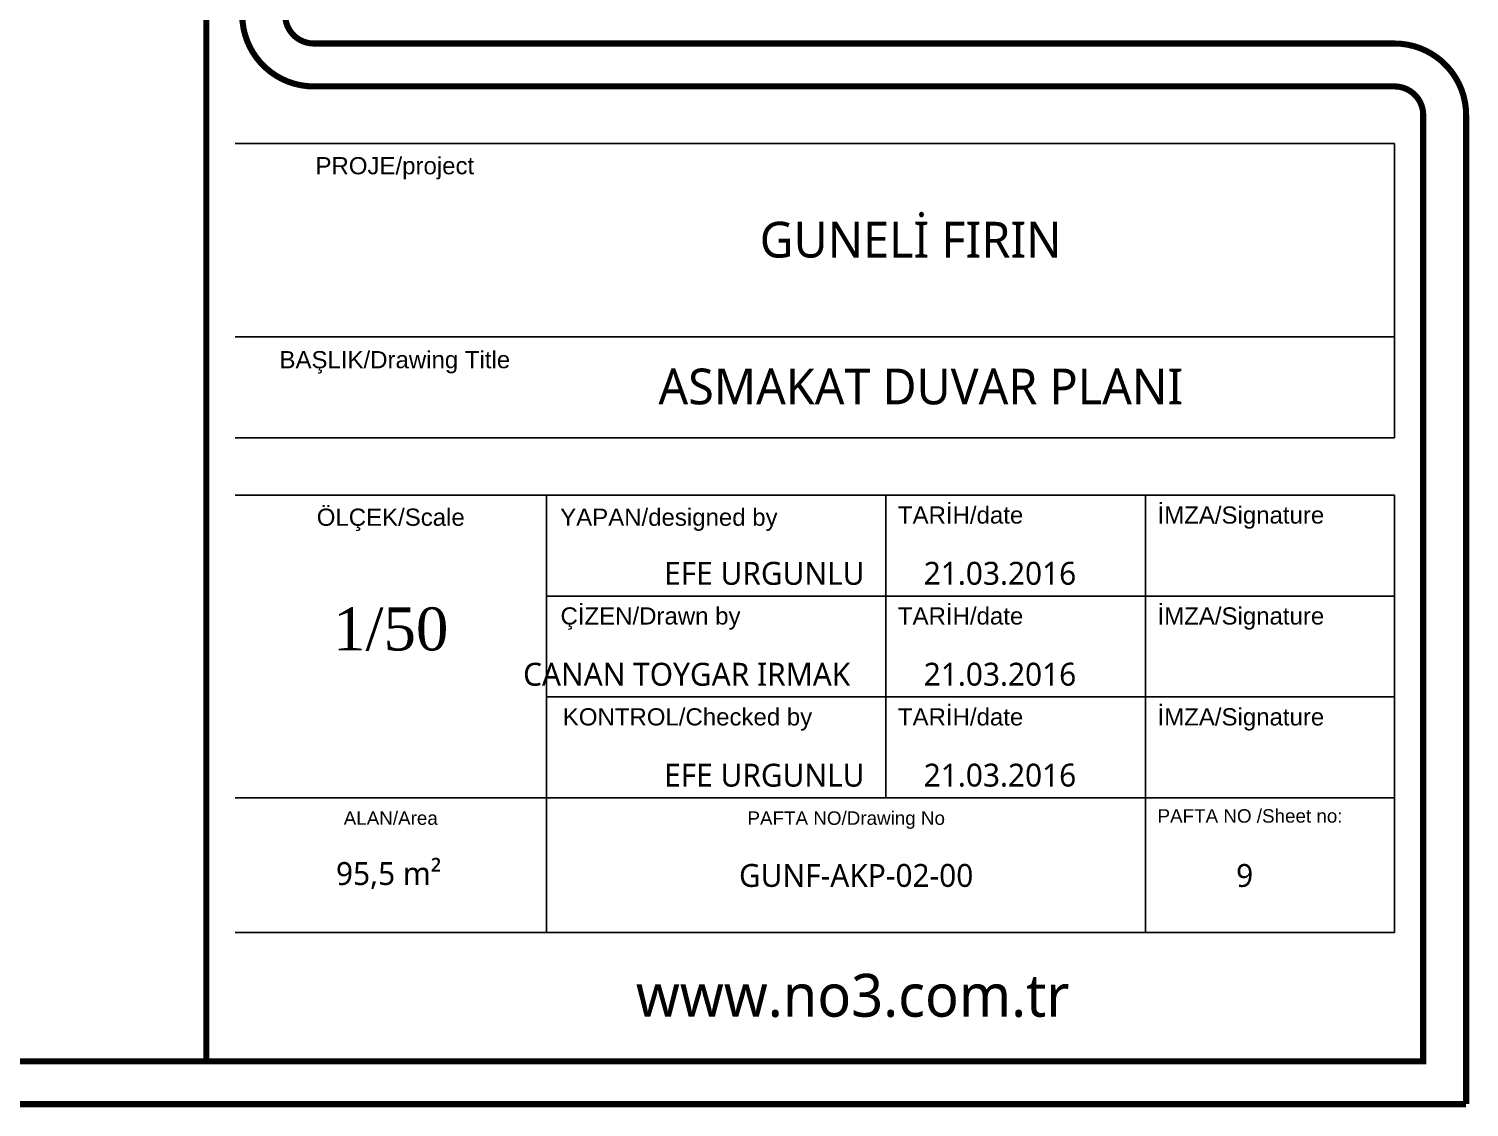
# Model space of a CAD drawing. Header units: millimetres. Extents: x 54215 to 67697, y 23496 to 56611.
# Drawn here: x 62444 to 62949, y 50261 to 50639 of the extents above; entities that cross this region are included whole.
import ezdxf
from ezdxf.enums import TextEntityAlignment as Align

# ---------------------------------------------------------------- set-up
doc = ezdxf.new("R2010")
doc.units = ezdxf.units.MM
doc.layers.add('t_yazı', color=154, linetype='Continuous', lineweight=25)
doc.styles.add('ARIALT', font='arial.ttf', dxfattribs={"height": 10})
doc.styles.get("Standard").update_dxf_attribs({"font": 'arial.ttf'})

msp = doc.modelspace()

# ---------------------------------------------------------------- linework, layer by layer
at = {"color": 250}
for p, q in [((62922.784, 50599.197), (62516.383, 50599.197)), ((62922.784, 50599.197), (62922.784, 50496.003)), ((62516.383, 50531.396), (62922.784, 50531.396)), ((62922.784, 50496.003), (62516.383, 50496.003)), ((62922.784, 50475.934), (62516.383, 50475.934)), ((62516.383, 50475.934), (62922.784, 50475.934)), ((62625.509, 50475.934), (62625.509, 50322.568)), ((62744.499, 50475.934), (62744.499, 50369.757)), ((62835.49, 50475.934), (62835.49, 50322.568)), ((62922.784, 50475.934), (62922.784, 50322.568)), ((62922.784, 50440.542), (62625.509, 50440.542)), ((62625.509, 50405.15), (62922.784, 50405.15)), ((62922.784, 50369.757), (62516.383, 50369.757)), ((62516.383, 50322.568), (62922.784, 50322.568)), ((62922.784, 50322.568), (62516.383, 50322.568))]:
    msp.add_line(p, q, dxfattribs=at)
at = {"color": 252, "const_width": 2.135}
for points in [[(62947.87, 50262.36), (60162.092, 50262.36), (60162.092, 52062.36), (62947.87, 52062.36), (62947.87, 50923.311, -0.4142136), (62922.784, 50898.225), (62543.978, 50898.225, 0.4142136), (62533.943, 50888.19), (62533.943, 50644.353, 0.4142136), (62543.978, 50634.318), (62922.784, 50634.318, -0.4142136), (62947.87, 50609.232), (62947.87, 50262.36)], [(62932.819, 50923.311, -0.4142136), (62922.784, 50913.277), (62543.978, 50913.277, 0.4142136), (62518.891, 50888.19), (62518.891, 50644.353, 0.4142136), (62543.978, 50619.266), (62922.784, 50619.266, -0.4142136), (62932.819, 50609.232), (62932.819, 50277.412), (60177.144, 50277.412), (60177.144, 52047.308), (62932.819, 52047.308), (62932.819, 50923.311)]]:
    msp.add_lwpolyline(points, format="xyb", dxfattribs=at)
msp.add_lwpolyline([(62506.348, 50277.412), (62506.348, 52047.308)], dxfattribs=at)

# ---------------------------------------------------------------- texts
at = {"color": 7}
for s, insert, char_height, width, attachment_point in [('{\\fLucida Sans Unicode|b0|i0|c162|p34;GUNELİ FIRIN}', (62753.161, 50565.439), 12.54325, 279.45279, 5), ('{\\fLucida Sans Unicode|b0|i0|c162|p34;ASMAKAT DUVAR PLANI}', (62756.728, 50513.958), 12.54325, 307.0384, 5), ('{\\fLucida Sans Unicode|b0|i0|c162|p34;EFE URGUNLU}', (62666.759, 50448.458), 8.02768, 307.0384, 4), ('{\\fLucida Sans Unicode|b0|i0|c162|p34;21.03.2016}', (62757.75, 50448.458), 8.02768, 307.0384, 4), ('{\\fGeorgia|b0|i0|c162|p18;1/50\\P}', (62570.946, 50428.903), 15.0519, 307.0384, 5), ('{\\fLucida Sans Unicode|b0|i0|c162|p34;CANAN TOYGAR IRMAK}', (62617.33, 50413.066), 8.02768, 307.0384, 4), ('{\\fLucida Sans Unicode|b0|i0|c162|p34;21.03.2016}', (62757.75, 50413.066), 8.02768, 307.0384, 4), ('{\\fLucida Sans Unicode|b0|i0|c162|p34;EFE URGUNLU}', (62666.759, 50377.673), 8.02768, 307.0384, 4), ('{\\fLucida Sans Unicode|b0|i0|c162|p34;21.03.2016}', (62757.75, 50377.673), 8.02768, 307.0384, 4), ('{\\fLucida Sans Unicode|b0|i0|c162|p34;95,5 m²}', (62551.744, 50342.513), 8.02768, 307.0384, 4), ('{\\fLucida Sans Unicode|b0|i0|c162|p34;GUNF-AKP-02-00}', (62693.001, 50342.513), 8.02768, 307.0384, 4), ('{\\fLucida Sans Unicode|b0|i0|c162|p34;9}', (62867.244, 50342.513), 8.02768, 307.0384, 4), ('{\\fLucida Sans Unicode|b0|i0|c162|p34;www.no3.com.tr}', (62732.847, 50300.399), 15.0519, 233.90379, 5)]:
    msp.add_mtext(s, dxfattribs=dict(at, insert=insert, char_height=char_height, width=width, attachment_point=attachment_point))
at = {"layer": 't_yazı', "linetype": 'Continuous', "style": 'ARIALT'}
for s, height, p in [('ALAN/Area', 4.719, (62570.946, 50362.679)), ('PAFTA NO/Drawing No', 4.71898, (62730.59, 50362.679))]:
    msp.add_text(s, height=height, dxfattribs=at).set_placement(p, align=Align.MIDDLE_CENTER)
at = {"layer": 't_yazı', "style": 'ARIALT'}
for s, insert, char_height, width, attachment_point in [('PROJE/project', (62572.383, 50594.478), 6.02076, 111.9856, 2), ('BAŞLIK/Drawing Title', (62572.383, 50526.457), 6.02076, 111.9856, 2), ('ÖLÇEK/Scale', (62570.946, 50471.215), 6.02076, 40.67138, 2), ('YAPAN/designed by', (62668.434, 50471.215), 6.02076, 111.9856, 2), ('TARİH/date', (62748.711, 50471.978), 6.0208, 45.79917, 1), ('İMZA/Signature', (62839.702, 50471.978), 6.02076, 45.79917, 1), ('ÇİZEN/Drawn by', (62661.992, 50436.586), 6.02076, 111.9856, 2), ('TARİH/date', (62748.711, 50436.586), 6.0208, 45.79917, 1), ('İMZA/Signature', (62839.702, 50436.586), 6.02076, 45.79917, 1), ('KONTROL/Checked by', (62631.253, 50401.193), 6.02076, 100.6056, 1), ('TARİH/date', (62748.711, 50401.193), 6.0208, 45.79917, 1), ('İMZA/Signature', (62839.702, 50401.193), 6.02076, 45.79917, 1)]:
    msp.add_mtext(s, dxfattribs=dict(at, insert=insert, char_height=char_height, width=width, attachment_point=attachment_point))
at = {"layer": 't_yazı', "linetype": 'Continuous', "insert": (62839.702, 50365.801), "char_height": 4.71898, "width": 113.029, "attachment_point": 1, "style": 'ARIALT'}
msp.add_mtext('PAFTA NO /Sheet no:', dxfattribs=at)

doc.saveas('drawing.dxf')
